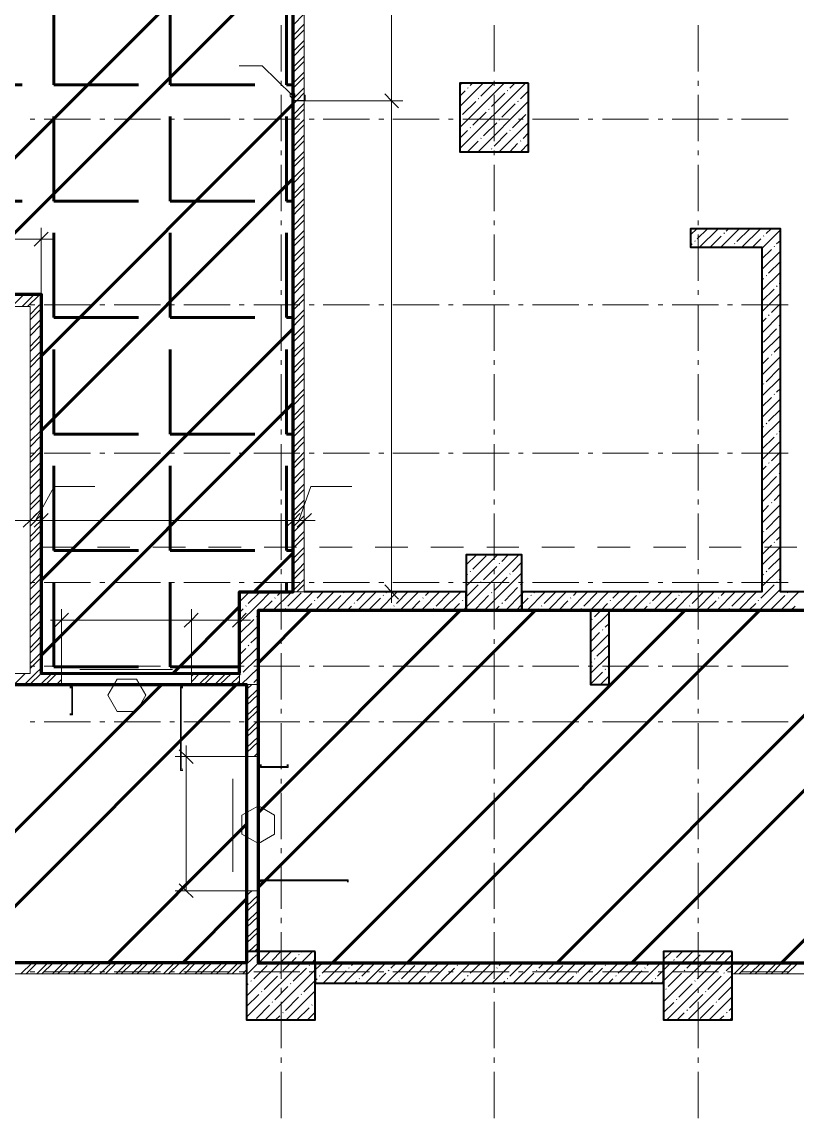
# Model space of a CAD drawing. Header units: millimetres. Extents: x -213911 to 415037, y -3642 to 107391.
# Drawn here: x -157506 to -149133, y 11474 to 23311 of the extents above; entities that cross this region are included whole.
import ezdxf

# ---------------------------------------------------------------- set-up
doc = ezdxf.new("R2010")
doc.units = ezdxf.units.MM
for name, color, linetype, lineweight in [('9.1 Стен подвал шпак', 160, 'Continuous', 90), ('9.2 Потолок подвал шпак', 90, 'Continuous', 60), ('9.3 клининг подвал', 190, 'Continuous', 60), ('Оси', 7, 'Continuous', 9)]:
    doc.layers.add(name, color=color, linetype=linetype, lineweight=lineweight)

msp = doc.modelspace()

# ---------------------------------------------------------------- hatches: boundary and pattern name
at = {"layer": '9.2 Потолок подвал шпак'}
h = msp.add_hatch(dxfattribs=at)
h.set_pattern_fill('ANGLE', color=256, scale=180)
h.set_pattern_definition([(0, (0, 0), (0, 1257.3), [914.4, -342.9]), (90, (0, 0), (-1257.3, 8e-14), [914.4, -342.9])])
h.paths.add_polyline_path([(-154574.3, 32147.6), (-164487.3, 32141.2), (-164504.3, 20370.5), (-157298.2, 20370.5), (-157298.2, 16278.2), (-155154.6, 16274), (-155154.6, 17155.2), (-154574.3, 17155.2)])
h.paths.add_polyline_path([(-158658.1, 28512.8), (-158158.2, 28512.8), (-158158.2, 28012.9), (-158658.1, 28012.9)], flags=16)
h.paths.add_polyline_path([(-158658.1, 22531.1), (-158158.2, 22531.1), (-158158.2, 22026.9), (-158658.1, 22026.9)], flags=16)
at = {"layer": '9.3 клининг подвал'}
h = msp.add_hatch(dxfattribs=at)
h.set_pattern_fill('ANSI32', color=256, scale=180)
h.paths.add_polyline_path([(-154574.3, 32147.6), (-164487.3, 32141.2), (-164504.3, 20370.5), (-157298.2, 20370.5), (-157298.2, 16278.2), (-155154.6, 16274), (-155154.6, 17155.2), (-154574.3, 17155.2)])
h.paths.add_polyline_path([(-158658.1, 28512.8), (-158158.2, 28512.8), (-158158.2, 28012.9), (-158658.1, 28012.9)], flags=16)
h.paths.add_polyline_path([(-158658.1, 22531.1), (-158158.2, 22531.1), (-158158.2, 22026.9), (-158658.1, 22026.9)], flags=16)
h = msp.add_hatch(dxfattribs=at)
h.set_pattern_fill('ANSI32', color=256, scale=180)
h.paths.add_polyline_path([(-106241.8, 18654.8), (-117862.1, 18654.8), (-117862.1, 22310.8), (-121873.9, 22310.8), (-121873.9, 19867.4), (-122365.3, 19867.4), (-122365.3, 20408.7), (-136044.5, 20408.7), (-136044.5, 16956), (-154955.5, 16956), (-154955.5, 13151.8), (-131431.1, 13151.8), (-131431.1, 16807.8), (-125995.1, 16807.8), (-125995.1, 16375.7), (-122644.9, 16375.7), (-122644.9, 16956), (-122365.3, 16956), (-122365.3, 17249.6), (-121873.9, 17249.6), (-121873.9, 16549.4), (-121873.9, 14698.1), (-120543.7, 14698.1), (-120543.7, 16549.4), (-117862.1, 16549.4), (-117862.1, 16574.8), (-109194.6, 16574.8), (-109194.6, 15854.6), (-106241.8, 15854.6), (-106241.8, 16574.8)])
h = msp.add_hatch(dxfattribs=at)
h.set_pattern_fill('ANSI32', color=256, scale=180)
h.paths.add_polyline_path([(-155078.4, 16155.4), (-164491.5, 16155.4), (-164491.5, 15486), (-166635.1, 15486), (-166635.1, 20239.2), (-167965.3, 20239.2), (-167965.3, 15752.9), (-167967.8, 15486), (-168333.9, 15486), (-170206.4, 15486), (-170206.4, 15956.3), (-178323.2, 15956.3), (-178323.2, 20239.2), (-180123.7, 20239.2), (-180123.7, 19036.1), (-180475.3, 19036.1), (-180475.3, 16155.4), (-205291.8, 16155.4), (-205291.8, 16655.3), (-206511.8, 16655.3), (-206511.8, 16155.4), (-206791.4, 16155.4), (-206791.4, 13151.8), (-168384.7, 13151.8), (-155078.4, 13151.8)])

# ---------------------------------------------------------------- linework, layer by layer
at = {"lineweight": 40}
for points in [[(-152032.5, 22649.7), (-152773.8, 22649.7), (-152773.8, 21908.3), (-152032.5, 21908.3)], [(-147520.8, 16956), (-146698.9, 16956), (-146698.9, 17155.2), (-149312.7, 17155.2), (-149312.7, 20878.9), (-149312.7, 21078), (-150282.8, 21078), (-150282.8, 20878.9), (-149511.8, 20878.9), (-149511.8, 17155.2), (-152104.5, 17155.2), (-152104.5, 16956), (-151363.1, 16956), (-151363.1, 16155.4), (-151164, 16155.4), (-151164, 16956), (-147724.1, 16956), (-147724.1, 16155.4), (-147520.8, 16155.4)], [(-152104.5, 16956), (-152104.5, 17557.6), (-152706, 17557.6), (-152706, 16956)], [(-154337, 13274.7), (-155078.4, 13274.7), (-155078.4, 12533.3), (-154337, 12533.3)], [(-149833.8, 13274.7), (-150575.2, 13274.7), (-150575.2, 12533.3), (-149833.8, 12533.3)], [(-150575.2, 13151.8), (-154337, 13151.8), (-154337, 12931.5), (-150575.2, 12931.5)]]:
    msp.add_lwpolyline(points, close=True, dxfattribs=at)
at = {"lineweight": 20}
msp.add_lwpolyline([(-154578.5, 22463.3), (-154578.5, 22518.4), (-154587, 22518.4), (-154587, 22459.1), (-154447.2, 22459.1), (-154447.2, 22518.4), (-154455.6, 22518.4), (-154455.6, 22463.3)], close=True, dxfattribs=at)
at = {"lineweight": 18}
for points in [[(-153438.9, 22382.8), (-153515.2, 22459.1), (-153587.2, 22535.3)], [(-157222, 21039.9), (-157298.2, 20963.6), (-157374.5, 20887.4)], [(-157344.8, 18002.4), (-157416.9, 17926.2), (-157493.1, 17854.2)], [(-157222, 18002.4), (-157298.2, 17926.2), (-157374.5, 17854.2)], [(-154502.2, 18002.4), (-154574.3, 17926.2), (-154650.5, 17854.2)], [(-154379.4, 18002.4), (-154455.6, 17926.2), (-154531.9, 17854.2)], [(-153438.9, 17078.9), (-153515.2, 17155.2), (-153587.2, 17231.4)], [(-157001.7, 16926.4), (-157077.9, 16850.1), (-157154.2, 16773.9)], [(-155603.7, 16926.4), (-155675.7, 16850.1), (-155752, 16773.9)], [(-155082.6, 16926.4), (-155154.6, 16850.1), (-155230.9, 16773.9)], [(-155654.5, 15303.9), (-155730.8, 15380.1), (-155807, 15452.1)], [(-155654.5, 13855), (-155730.8, 13927.1), (-155807, 14003.3)]]:
    msp.add_lwpolyline(points, dxfattribs=at)
at = {"lineweight": 40}
for points in [[(-154574.3, 17155.2), (-154955.5, 17155.2), (-155154.6, 17155.2), (-155154.6, 16274)], [(-154955.5, 16155.4), (-154955.5, 16956), (-152706, 16956), (-152706, 17155.2), (-154455.6, 17155.2)], [(-155154.6, 16155.4), (-155078.4, 16155.4)]]:
    msp.add_lwpolyline(points, dxfattribs=at)
at = {"layer": '9.1 Стен подвал шпак'}
msp.add_lwpolyline([(-155154.6, 16274), (-155154.6, 17155.2), (-154574.3, 17155.2), (-154574.3, 32147.6), (-164487.3, 32141.2), (-164504.3, 20370.5), (-157298.2, 20370.5), (-157298.2, 16278.2)], close=True, dxfattribs=at)
for points in [[(-178323.2, 15956.3), (-170206.4, 15956.3), (-170206.4, 15486), (-168333.9, 15486), (-167967.8, 15486), (-167965.3, 15752.9), (-167965.3, 20239.2), (-166635.1, 20239.2), (-166635.1, 15486), (-164491.5, 15486), (-164491.5, 16155.4), (-155078.4, 16155.4), (-155078.4, 13151.8), (-168384.7, 13151.8), (-206791.4, 13151.8)], [(-136044.5, 16956), (-154955.5, 16956), (-154955.5, 13151.8), (-131431.1, 13151.8)]]:
    msp.add_lwpolyline(points, dxfattribs=at)
at = {"layer": 'Оси', "lineweight": 9}
for points in [[(-153515.2, 28250.1), (-153515.2, 22459.1), (-153515.2, 17036.5)], [(-154574.3, 22463.3), (-154574.3, 28127.3)], [(-154455.6, 28127.3), (-154455.6, 22463.3)], [(-154574.3, 23276.7), (-154455.6, 23399.5)], [(-154705.6, 22776.8), (-154705.6, 23276.7)], [(-154574.3, 23162.3), (-154455.6, 23285.1)], [(-154574.3, 23107.2), (-154455.6, 23225.8)], [(-152405.3, 22776.8), (-152405.3, 23276.7)], [(-150202.4, 22776.8), (-150202.4, 23276.7)], [(-154574.3, 22992.8), (-154455.6, 23111.5)], [(-154574.3, 22933.5), (-154455.6, 23056.4)], [(-154574.3, 22823.4), (-154455.6, 22942)], [(-154574.3, 22764.1), (-154455.6, 22882.7)], [(-154587, 22518.4), (-154908.9, 22836.1), (-155158.9, 22836.1)], [(-154574.3, 22649.7), (-154455.6, 22768.3)], [(-154705.6, 22620), (-154705.6, 22675.1)], [(-154574.3, 22594.6), (-154455.6, 22713.2)], [(-152773.8, 22624.3), (-152752.6, 22649.7)], [(-152773.8, 22395.5), (-152523.9, 22649.7)], [(-152773.8, 22171), (-152295.1, 22649.7)], [(-152773.8, 21942.2), (-152066.3, 22649.7)], [(-152663.7, 22624.3), (-152638.3, 22649.7)], [(-152549.3, 22509.9), (-152409.5, 22649.7)], [(-152405.3, 22620), (-152405.3, 22675.1)], [(-152235.8, 22594.6), (-152180.7, 22649.7)], [(-150202.4, 22620), (-150202.4, 22675.1)], [(-154705.6, 22022.7), (-154705.6, 22522.6)], [(-154574.3, 22480.2), (-154455.6, 22598.9)], [(-154536.1, 22463.3), (-154455.6, 22543.8)], [(-152773.8, 22509.9), (-152718.7, 22565)], [(-152693.3, 22594.6), (-152684.9, 22598.9)], [(-152434.9, 22395.5), (-152290.9, 22539.5)], [(-152405.3, 22022.7), (-152405.3, 22522.6)], [(-152265.5, 22565), (-152257, 22569.2)], [(-152121.4, 22480.2), (-152032.5, 22565)], [(-150202.4, 22022.7), (-150202.4, 22522.6)], [(-154574.3, 22420.9), (-154540.4, 22459.1)], [(-154455.6, 22459.1), (-154455.6, 17155.2), (-154574.3, 17155.2), (-154574.3, 22459.1)], [(-154574.3, 22306.5), (-154455.6, 22429.4)], [(-154447.2, 22459.1), (-153515.2, 22459.1), (-153392.3, 22459.1)], [(-152748.4, 22310.8), (-152604.4, 22450.6)], [(-152578.9, 22480.2), (-152570.5, 22484.5)], [(-152578.9, 21908.3), (-152032.5, 22454.8)], [(-152320.5, 22281.1), (-152176.5, 22425.2)], [(-152151.1, 22450.6), (-152142.6, 22454.8)], [(-157416.9, 22259.9), (-157366, 22259.9)], [(-157264.3, 22259.9), (-156764.5, 22259.9)], [(-156662.8, 22259.9), (-156611.9, 22259.9)], [(-156510.3, 22259.9), (-156010.4, 22259.9)], [(-155908.7, 22259.9), (-155857.9, 22259.9)], [(-155756.2, 22259.9), (-155256.3, 22259.9)], [(-155158.9, 22259.9), (-155103.8, 22259.9)], [(-155002.1, 22259.9), (-154502.2, 22259.9)], [(-154574.3, 22251.5), (-154455.6, 22370.1)], [(-154574.3, 22137.1), (-154455.6, 22255.7)], [(-154404.8, 22259.9), (-154349.7, 22259.9)], [(-154252.3, 22259.9), (-153752.4, 22259.9)], [(-153650.7, 22259.9), (-153595.7, 22259.9)], [(-153498.2, 22259.9), (-152998.3, 22259.9)], [(-152896.7, 22259.9), (-152845.8, 22259.9)], [(-152773.8, 22281.1), (-152773.8, 22285.4)], [(-152744.2, 22259.9), (-152244.3, 22259.9)], [(-152634, 22196.4), (-152490, 22336.2)], [(-152464.6, 22365.9), (-152460.3, 22370.1)], [(-152350.2, 22251.5), (-152345.9, 22255.7)], [(-152206.1, 22166.7), (-152062.1, 22310.8)], [(-152142.6, 22259.9), (-152091.8, 22259.9)], [(-152036.7, 22336.2), (-152032.5, 22340.4)], [(-151990.1, 22259.9), (-151490.2, 22259.9)], [(-151388.5, 22259.9), (-151337.7, 22259.9)], [(-151236, 22259.9), (-150736.1, 22259.9)], [(-150634.5, 22259.9), (-150583.6, 22259.9)], [(-150482, 22259.9), (-149982.1, 22259.9)], [(-149884.6, 22259.9), (-149829.6, 22259.9)], [(-149732.1, 22259.9), (-149228, 22259.9)], [(-154574.3, 22077.8), (-154455.6, 22200.6)], [(-152773.8, 22056.6), (-152693.3, 22137.1)], [(-152663.7, 22166.7), (-152659.4, 22171)], [(-152519.6, 22082), (-152375.6, 22221.8)], [(-152350.2, 21908.3), (-152032.5, 22226.1)], [(-152235.8, 22137.1), (-152231.6, 22141.3)], [(-154574.3, 21963.4), (-154455.6, 22086.3)], [(-154574.3, 21908.3), (-154455.6, 22026.9)], [(-152693.3, 21908.3), (-152578.9, 22022.7)], [(-152549.3, 22052.4), (-152545.1, 22056.6)], [(-152405.3, 21967.6), (-152265.5, 22111.7)], [(-152121.4, 22022.7), (-152117.2, 22026.9)], [(-152091.8, 22052.4), (-152032.5, 22111.7)], [(-154705.6, 21870.2), (-154705.6, 21921)], [(-154574.3, 21793.9), (-154455.6, 21912.6)], [(-152464.6, 21908.3), (-152464.6, 21908.3)], [(-152434.9, 21938), (-152430.7, 21942.2)], [(-152405.3, 21870.2), (-152405.3, 21921)], [(-152235.8, 21908.3), (-152151.1, 21997.3)], [(-152121.4, 21908.3), (-152032.5, 21997.3)], [(-150202.4, 21870.2), (-150202.4, 21921)], [(-154574.3, 21738.9), (-154455.6, 21857.5)], [(-154705.6, 21268.6), (-154705.6, 21768.5)], [(-154574.3, 21624.5), (-154455.6, 21743.1)], [(-154574.3, 21565.2), (-154455.6, 21688)], [(-152405.3, 21268.6), (-152405.3, 21768.5)], [(-150202.4, 21268.6), (-150202.4, 21768.5)], [(-154574.3, 21450.8), (-154455.6, 21573.7)], [(-154574.3, 21395.7), (-154455.6, 21514.4)], [(-154574.3, 21281.4), (-154455.6, 21400)], [(-154574.3, 21222), (-154455.6, 21344.9)], [(-154574.3, 21107.7), (-154455.6, 21230.5)], [(-157298.2, 20357.8), (-157298.2, 20963.6), (-157298.2, 21086.5)], [(-154705.6, 21116.1), (-154705.6, 21167)], [(-154574.3, 21052.6), (-154455.6, 21171.2)], [(-152405.3, 21116.1), (-152405.3, 21167)], [(-150282.8, 21010.2), (-150215.1, 21078)], [(-150210.8, 20967.9), (-150100.7, 21078)], [(-150202.4, 21116.1), (-150202.4, 21167)], [(-150185.4, 20878.9), (-149986.3, 21078)], [(-149956.6, 20878.9), (-149757.5, 21078)], [(-149897.3, 21052.6), (-149871.9, 21078)], [(-149783, 20938.2), (-149643.2, 21078)], [(-149727.9, 20878.9), (-149528.8, 21078)], [(-149465.2, 21027.2), (-149414.4, 21078)], [(-164614.4, 20963.6), (-160492.4, 20963.6), (-157179.6, 20963.6)], [(-154705.6, 20514.6), (-154705.6, 21014.5)], [(-154574.3, 20938.2), (-154455.6, 21056.8)], [(-154574.3, 20883.1), (-154455.6, 21001.8)], [(-152405.3, 20514.6), (-152405.3, 21014.5)], [(-150202.4, 20514.6), (-150202.4, 21014.5)], [(-150071, 20878.9), (-149952.4, 20997.5)], [(-149922.8, 21027.2), (-149918.5, 21031.4)], [(-149613.5, 20878.9), (-149524.5, 20967.9)], [(-149511.8, 20866.2), (-149499.1, 20878.9), (-149312.7, 21065.3)], [(-149494.9, 20997.5), (-149490.7, 21001.8)], [(-149355.1, 20912.8), (-149312.7, 20950.9)], [(-154574.3, 20768.8), (-154455.6, 20887.4)], [(-150282.8, 20895.8), (-150265.9, 20912.8)], [(-150236.2, 20938.2), (-150232, 20946.7)], [(-149842.3, 20878.9), (-149838, 20883.1)], [(-149808.4, 20912.8), (-149804.1, 20917)], [(-149511.8, 20751.8), (-149410.2, 20853.5)], [(-149511.8, 20637.4), (-149312.7, 20836.5)], [(-149380.5, 20883.1), (-149376.3, 20887.4)], [(-154574.3, 20709.4), (-154455.6, 20828.1)], [(-154574.3, 20595.1), (-154455.6, 20717.9)], [(-149439.8, 20599.3), (-149312.7, 20722.2)], [(-154574.3, 20540), (-154455.6, 20658.6)], [(-149511.8, 20408.7), (-149312.7, 20607.8)], [(-154574.3, 20425.6), (-154455.6, 20544.2)], [(-154574.3, 20366.3), (-154455.6, 20489.2)], [(-149511.8, 20523), (-149494.9, 20540)], [(-149465.2, 20569.6), (-149461, 20573.9)], [(-149325.4, 20484.9), (-149312.7, 20493.4)], [(-154705.6, 20362.1), (-154705.6, 20412.9)], [(-154574.3, 20251.9), (-154455.6, 20374.8)], [(-152405.3, 20362.1), (-152405.3, 20412.9)], [(-150202.4, 20362.1), (-150202.4, 20412.9)], [(-149511.8, 20294.3), (-149380.5, 20425.6)], [(-149511.8, 20179.9), (-149312.7, 20383.2)], [(-149355.1, 20455.3), (-149346.6, 20459.5)], [(-160484, 20239.2), (-157416.9, 20239.2), (-157416.9, 16274), (-159361.3, 16274), (-159361.3, 16155.4), (-157077.9, 16155.4), (-157077.9, 16274), (-157298.2, 16274), (-157298.2, 20239.2), (-157298.2, 20357.8), (-160484, 20357.8)], [(-157616, 20239.2), (-157497.3, 20357.8)], [(-157501.6, 20239.2), (-157383, 20357.8)], [(-157446.5, 20239.2), (-157323.7, 20357.8)], [(-157416.9, 20150.2), (-157332.1, 20239.2), (-157298.2, 20268.9)], [(-157416.9, 20256.2), (-157366, 20256.2)], [(-157264.3, 20256.2), (-156764.5, 20256.2)], [(-156662.8, 20256.2), (-156611.9, 20256.2)], [(-156510.3, 20256.2), (-156010.4, 20256.2)], [(-155908.7, 20256.2), (-155857.9, 20256.2)], [(-155756.2, 20256.2), (-155256.3, 20256.2)], [(-155158.9, 20256.2), (-155103.8, 20256.2)], [(-155002.1, 20256.2), (-154502.2, 20256.2)], [(-154705.6, 19760.5), (-154705.6, 20260.4)], [(-154574.3, 20196.8), (-154455.6, 20315.5)], [(-154404.8, 20256.2), (-154349.7, 20256.2)], [(-154252.3, 20256.2), (-153752.4, 20256.2)], [(-153650.7, 20256.2), (-153595.7, 20256.2)], [(-153498.2, 20256.2), (-152998.3, 20256.2)], [(-152896.7, 20256.2), (-152845.8, 20256.2)], [(-152744.2, 20256.2), (-152244.3, 20256.2)], [(-152405.3, 19760.5), (-152405.3, 20260.4)], [(-152142.6, 20256.2), (-152091.8, 20256.2)], [(-151990.1, 20256.2), (-151490.2, 20256.2)], [(-151388.5, 20256.2), (-151337.7, 20256.2)], [(-151236, 20256.2), (-150736.1, 20256.2)], [(-150634.5, 20256.2), (-150583.6, 20256.2)], [(-150482, 20256.2), (-149982.1, 20256.2)], [(-150202.4, 19760.5), (-150202.4, 20260.4)], [(-149884.6, 20256.2), (-149829.6, 20256.2)], [(-149732.1, 20256.2), (-149228, 20256.2)], [(-149410.2, 20171.4), (-149312.7, 20268.9)], [(-157416.9, 20095.2), (-157298.2, 20213.8)], [(-154574.3, 20082.5), (-154455.6, 20201.1)], [(-154574.3, 20023.2), (-154455.6, 20146)], [(-149511.8, 19951.1), (-149312.7, 20154.5)], [(-149439.8, 20141.8), (-149435.6, 20146)], [(-157416.9, 19980.8), (-157298.2, 20099.4)], [(-157416.9, 19921.5), (-157298.2, 20044.3)], [(-154574.3, 19913), (-154455.6, 20031.6)], [(-149511.8, 20065.5), (-149465.2, 20112.1)], [(-149325.4, 20027.4), (-149321.2, 20031.6)], [(-157416.9, 19807.1), (-157298.2, 19930)], [(-154574.3, 19853.7), (-154455.6, 19972.3)], [(-149511.8, 19726.6), (-149312.7, 19925.7)], [(-149494.9, 19853.7), (-149355.1, 19997.7)], [(-157416.9, 19752), (-157298.2, 19870.7)], [(-154574.3, 19739.3), (-154455.6, 19857.9)], [(-154574.3, 19684.3), (-154455.6, 19802.9)], [(-149380.5, 19743.6), (-149312.7, 19811.3)], [(-157416.9, 19637.7), (-157298.2, 19756.3)], [(-157416.9, 19578.3), (-157298.2, 19701.2)], [(-154705.6, 19608), (-154705.6, 19658.8)], [(-154574.3, 19569.9), (-154455.6, 19688.5)], [(-152405.3, 19608), (-152405.3, 19658.8)], [(-150202.4, 19608), (-150202.4, 19658.8)], [(-149511.8, 19497.9), (-149312.7, 19697)], [(-149511.8, 19612.2), (-149439.8, 19684.3)], [(-149410.2, 19713.9), (-149405.9, 19718.1)], [(-157416.9, 19464), (-157298.2, 19586.8)], [(-154574.3, 19510.6), (-154455.6, 19633.4)], [(-149465.2, 19425.8), (-149325.4, 19569.9)], [(-157416.9, 19408.9), (-157298.2, 19527.5)], [(-157416.9, 19294.5), (-157298.2, 19413.1)], [(-154705.6, 19006.4), (-154705.6, 19506.3)], [(-154574.3, 19396.2), (-154455.6, 19519)], [(-154574.3, 19341.1), (-154455.6, 19459.7)], [(-152405.3, 19006.4), (-152405.3, 19506.3)], [(-150202.4, 19006.4), (-150202.4, 19506.3)], [(-149511.8, 19269.1), (-149312.7, 19468.2)], [(-157416.9, 19239.4), (-157298.2, 19358.1)], [(-154574.3, 19226.7), (-154455.6, 19345.3)], [(-149494.9, 19400.4), (-149490.7, 19404.7)], [(-149355.1, 19311.5), (-149312.7, 19353.8)], [(-157416.9, 19125.1), (-157298.2, 19243.7)], [(-157416.9, 19065.7), (-157298.2, 19184.4)], [(-154574.3, 19167.4), (-154455.6, 19290.3)], [(-154574.3, 19053), (-154455.6, 19175.9)], [(-149511.8, 19154.7), (-149410.2, 19256.4)], [(-149511.8, 19040.3), (-149312.7, 19239.4)], [(-149380.5, 19286), (-149376.3, 19290.3)], [(-157416.9, 18951.4), (-157298.2, 19074.2)], [(-154574.3, 18998), (-154455.6, 19116.6)], [(-149439.8, 18998), (-149312.7, 19125.1)], [(-157416.9, 18896.3), (-157298.2, 19014.9)], [(-154574.3, 18883.6), (-154455.6, 19002.2)], [(-154574.3, 18828.5), (-154455.6, 18947.1)], [(-149511.8, 18811.6), (-149312.7, 19010.7)], [(-149511.8, 18925.9), (-149494.9, 18942.9)], [(-149465.2, 18972.5), (-149461, 18976.8)], [(-157416.9, 18781.9), (-157298.2, 18900.5)], [(-157416.9, 18722.6), (-157298.2, 18845.5)], [(-154705.6, 18853.9), (-154705.6, 18909)], [(-154574.3, 18714.1), (-154455.6, 18832.7)], [(-152405.3, 18853.9), (-152405.3, 18909)], [(-150202.4, 18853.9), (-150202.4, 18909)], [(-149511.8, 18697.2), (-149380.5, 18828.5)], [(-149355.1, 18858.2), (-149346.6, 18862.4)], [(-149325.4, 18883.6), (-149312.7, 18896.3)], [(-157416.9, 18608.2), (-157298.2, 18731.1)], [(-154705.6, 18252.4), (-154705.6, 18752.3)], [(-154574.3, 18654.8), (-154455.6, 18777.7)], [(-152405.3, 18252.4), (-152405.3, 18752.3)], [(-150202.4, 18252.4), (-150202.4, 18752.3)], [(-149511.8, 18582.8), (-149312.7, 18781.9)], [(-157416.9, 18553.1), (-157298.2, 18671.8)], [(-157416.9, 18654.8), (-157366, 18654.8)], [(-157264.3, 18654.8), (-156764.5, 18654.8)], [(-156662.8, 18654.8), (-156611.9, 18654.8)], [(-156510.3, 18654.8), (-156010.4, 18654.8)], [(-155908.7, 18654.8), (-155857.9, 18654.8)], [(-155756.2, 18654.8), (-155256.3, 18654.8)], [(-155158.9, 18654.8), (-155103.8, 18654.8)], [(-155002.1, 18654.8), (-154502.2, 18654.8)], [(-154574.3, 18540.4), (-154455.6, 18663.3)], [(-154574.3, 18485.4), (-154455.6, 18604)], [(-154404.8, 18654.8), (-154349.7, 18654.8)], [(-154252.3, 18654.8), (-153752.4, 18654.8)], [(-153650.7, 18654.8), (-153595.7, 18654.8)], [(-153498.2, 18654.8), (-152998.3, 18654.8)], [(-152896.7, 18654.8), (-152845.8, 18654.8)], [(-152744.2, 18654.8), (-152244.3, 18654.8)], [(-152142.6, 18654.8), (-152091.8, 18654.8)], [(-151990.1, 18654.8), (-151490.2, 18654.8)], [(-151388.5, 18654.8), (-151337.7, 18654.8)], [(-151236, 18654.8), (-150736.1, 18654.8)], [(-150634.5, 18654.8), (-150583.6, 18654.8)], [(-150482, 18654.8), (-149982.1, 18654.8)], [(-149884.6, 18654.8), (-149829.6, 18654.8)], [(-149732.1, 18654.8), (-149228, 18654.8)], [(-149410.2, 18570.1), (-149312.7, 18667.5)], [(-157416.9, 18438.8), (-157298.2, 18557.4)], [(-157416.9, 18383.7), (-157298.2, 18502.3)], [(-154574.3, 18371), (-154455.6, 18489.6)], [(-149511.8, 18354), (-149312.7, 18557.4)], [(-149511.8, 18468.4), (-149465.2, 18515)], [(-149439.8, 18544.7), (-149435.6, 18548.9)], [(-157416.9, 18269.3), (-157298.2, 18387.9)], [(-154574.3, 18311.7), (-154455.6, 18434.5)], [(-149494.9, 18256.6), (-149355.1, 18400.6)], [(-149325.4, 18430.3), (-149321.2, 18434.5)], [(-157416.9, 18210), (-157298.2, 18328.6)], [(-156717.9, 18294.7), (-157158.4, 18294.7), (-157357.5, 17926.2)], [(-154574.3, 18197.3), (-154455.6, 18320.1)], [(-154574.3, 18142.2), (-154455.6, 18260.8)], [(-153943, 18294.7), (-154383.6, 18294.7), (-154515, 17926.2)], [(-149511.8, 18125.3), (-149312.7, 18328.6)], [(-157416.9, 18095.6), (-157298.2, 18214.2)], [(-157416.9, 18040.5), (-157298.2, 18159.2)], [(-154705.6, 18099.9), (-154705.6, 18154.9)], [(-154574.3, 18027.8), (-154455.6, 18146.5)], [(-152405.3, 18099.9), (-152405.3, 18154.9)], [(-150202.4, 18099.9), (-150202.4, 18154.9)], [(-149410.2, 18116.8), (-149405.9, 18121)], [(-149380.5, 18142.2), (-149312.7, 18214.2)], [(-157416.9, 17926.2), (-157298.2, 18044.8)], [(-157416.9, 18036.3), (-157416.9, 17926.2), (-157416.9, 17807.6)], [(-157298.2, 18036.3), (-157298.2, 17926.2), (-157298.2, 17807.6)], [(-154705.6, 17502.5), (-154705.6, 18002.4)], [(-154574.3, 17972.8), (-154455.6, 18091.4)], [(-154574.3, 18036.3), (-154574.3, 17926.2), (-154574.3, 17807.6)], [(-154455.6, 18036.3), (-154455.6, 17926.2), (-154455.6, 17807.6)], [(-152405.3, 17502.5), (-152405.3, 18002.4)], [(-150202.4, 17502.5), (-150202.4, 18002.4)], [(-149511.8, 17896.5), (-149312.7, 18099.9)], [(-149511.8, 18010.9), (-149439.8, 18087.1)], [(-164614.4, 17926.2), (-157416.9, 17926.2), (-157298.2, 17926.2), (-154574.3, 17926.2), (-154337, 17926.2)], [(-157416.9, 17866.9), (-157298.2, 17989.7)], [(-157416.9, 17752.5), (-157298.2, 17875.3)], [(-154574.3, 17858.4), (-154455.6, 17977)], [(-154574.3, 17799.1), (-154455.6, 17917.7)], [(-149465.2, 17828.7), (-149325.4, 17972.8)], [(-157416.9, 17697.4), (-157298.2, 17816)], [(-154574.3, 17684.7), (-154455.6, 17807.6)], [(-149511.8, 17672), (-149312.7, 17871.1)], [(-149494.9, 17803.3), (-149490.7, 17807.6)], [(-149355.1, 17714.4), (-149312.7, 17756.7)], [(-157416.9, 17583), (-157298.2, 17701.6)], [(-157416.9, 17523.7), (-157298.2, 17646.6)], [(-157289.8, 17638.1), (-156942.4, 17638.1)], [(-156688.2, 17638.1), (-156340.8, 17638.1)], [(-156090.9, 17638.1), (-155739.3, 17638.1)], [(-155489.3, 17638.1), (-155137.7, 17638.1)], [(-154887.8, 17638.1), (-154540.4, 17638.1)], [(-154574.3, 17629.6), (-154455.6, 17748.2)], [(-154290.4, 17638.1), (-153938.8, 17638.1)], [(-153688.9, 17638.1), (-153337.3, 17638.1)], [(-153087.3, 17638.1), (-152735.7, 17638.1)], [(-152485.7, 17638.1), (-152138.4, 17638.1)], [(-151888.4, 17638.1), (-151536.8, 17638.1)], [(-151286.9, 17638.1), (-150935.2, 17638.1)], [(-150685.3, 17638.1), (-150333.7, 17638.1)], [(-150083.7, 17638.1), (-149736.4, 17638.1)], [(-149511.8, 17557.6), (-149410.2, 17659.3)], [(-149511.8, 17443.2), (-149312.7, 17642.3)], [(-149486.4, 17638.1), (-149134.8, 17638.1)], [(-149380.5, 17688.9), (-149376.3, 17693.2)], [(-157416.9, 17413.6), (-157298.2, 17532.2)], [(-154574.3, 17515.2), (-154455.6, 17633.9)], [(-154574.3, 17455.9), (-154455.6, 17578.8)], [(-152739.9, 16956), (-152706, 16989.9), (-152138.4, 17557.6)], [(-152706, 17447.5), (-152595.9, 17557.6)], [(-152706, 17218.7), (-152367.1, 17557.6)], [(-152634, 17400.9), (-152490, 17544.9)], [(-152320.5, 17485.6), (-152252.7, 17557.6)], [(-149439.8, 17400.9), (-149312.7, 17528)], [(-157416.9, 17354.3), (-157298.2, 17472.9)], [(-154705.6, 17345.8), (-154705.6, 17400.9)], [(-154574.3, 17341.6), (-154455.6, 17464.4)], [(-154574.3, 17286.5), (-154455.6, 17405.1)], [(-152519.6, 17286.5), (-152375.6, 17430.5)], [(-152405.3, 17345.8), (-152405.3, 17400.9)], [(-152350.2, 17460.2), (-152345.9, 17464.4)], [(-152206.1, 17371.2), (-152104.5, 17477.1)], [(-150202.4, 17345.8), (-150202.4, 17400.9)], [(-149511.8, 17214.5), (-149312.7, 17413.6)], [(-157416.9, 17239.9), (-157298.2, 17358.5)], [(-157416.9, 17184.8), (-157298.2, 17303.4)], [(-154574.3, 17172.1), (-154455.6, 17290.7)], [(-152706, 17333.1), (-152693.3, 17345.8)], [(-152663.7, 17371.2), (-152659.4, 17379.7)], [(-152511.2, 16956), (-152104.5, 17362.7)], [(-152405.3, 17172.1), (-152265.5, 17316.1)], [(-152235.8, 17345.8), (-152231.6, 17350)], [(-149511.8, 17328.8), (-149494.9, 17345.8)], [(-149465.2, 17371.2), (-149461, 17379.7)], [(-149325.4, 17286.5), (-149312.7, 17299.2)], [(-157416.9, 17256.8), (-157366, 17256.8)], [(-157416.9, 17070.4), (-157298.2, 17189)], [(-157264.3, 17256.8), (-156764.5, 17256.8)], [(-156662.8, 17256.8), (-156611.9, 17256.8)], [(-156510.3, 17256.8), (-156010.4, 17256.8)], [(-155908.7, 17256.8), (-155857.9, 17256.8)], [(-155756.2, 17256.8), (-155256.3, 17256.8)], [(-155158.9, 17256.8), (-155103.8, 17256.8)], [(-155002.1, 17256.8), (-154502.2, 17256.8)], [(-154705.6, 16748.5), (-154705.6, 17248.4)], [(-154536.1, 17155.2), (-154455.6, 17235.6)], [(-154404.8, 17256.8), (-154349.7, 17256.8)], [(-154252.3, 17256.8), (-153752.4, 17256.8)], [(-153650.7, 17256.8), (-153595.7, 17256.8)], [(-153498.2, 17256.8), (-152998.3, 17256.8)], [(-152896.7, 17256.8), (-152845.8, 17256.8)], [(-152744.2, 17256.8), (-152244.3, 17256.8)], [(-152718.7, 17087.4), (-152706, 17104.3), (-152578.9, 17231.4)], [(-152549.3, 17261.1), (-152545.1, 17265.3)], [(-152405.3, 16748.5), (-152405.3, 17248.4)], [(-152290.9, 17057.7), (-152151.1, 17201.8)], [(-152142.6, 17256.8), (-152091.8, 17256.8)], [(-152121.4, 17231.4), (-152117.2, 17235.6)], [(-151990.1, 17256.8), (-151490.2, 17256.8)], [(-151388.5, 17256.8), (-151337.7, 17256.8)], [(-151236, 17256.8), (-150736.1, 17256.8)], [(-150634.5, 17256.8), (-150583.6, 17256.8)], [(-150482, 17256.8), (-149982.1, 17256.8)], [(-150202.4, 16748.5), (-150202.4, 17248.4)], [(-149884.6, 17256.8), (-149829.6, 17256.8)], [(-149732.1, 17256.8), (-149228, 17256.8)], [(-149541.5, 16956), (-149342.4, 17155.2), (-149312.7, 17184.8)], [(-149524.5, 17087.4), (-149456.8, 17155.2), (-149380.5, 17231.4)], [(-149355.1, 17261.1), (-149346.6, 17265.3)], [(-157416.9, 17011.1), (-157298.2, 17134)], [(-155154.6, 17049.2), (-155048.7, 17155.2)], [(-155154.6, 16820.5), (-154955.5, 17019.6), (-154820, 17155.2)], [(-155061.4, 17032.3), (-154955.5, 17134), (-154934.4, 17155.2)], [(-154908.9, 16956), (-154803, 17057.7)], [(-154794.6, 16956), (-154591.2, 17155.2)], [(-154773.4, 17087.4), (-154769.1, 17091.6)], [(-154743.7, 17117), (-154705.6, 17155.2)], [(-154633.6, 17002.6), (-154489.5, 17146.7)], [(-154565.8, 16956), (-154362.4, 17155.2)], [(-154345.5, 17057.7), (-154341.3, 17066.2)], [(-154337, 16956), (-154137.9, 17155.2)], [(-154315.8, 17087.4), (-154252.3, 17155.2)], [(-154205.7, 16973), (-154061.7, 17117)], [(-154108.3, 16956), (-153909.2, 17155.2)], [(-154032, 17146.7), (-154027.8, 17150.9)], [(-153888, 17057.7), (-153794.8, 17155.2)], [(-153879.5, 16956), (-153680.4, 17155.2)], [(-153765.1, 16956), (-153633.8, 17087.4)], [(-153650.7, 16956), (-153451.6, 17155.2)], [(-153409.3, 17155.2), (-153515.2, 17155.2), (-153633.8, 17155.2)], [(-153604.1, 17117), (-153599.9, 17121.3)], [(-153574.5, 17146.7), (-153566, 17155.2)], [(-153460.1, 17032.3), (-153337.3, 17155.2)], [(-153422, 16956), (-153222.9, 17155.2)], [(-153307.6, 16956), (-153205.9, 17057.7)], [(-153193.2, 16956), (-152994.1, 17155.2)], [(-153176.3, 17087.4), (-153172, 17091.6)], [(-153146.6, 17117), (-153108.5, 17155.2)], [(-153032.2, 17002.6), (-152892.4, 17146.7)], [(-152968.7, 16956), (-152765.3, 17155.2)], [(-152748.4, 17057.7), (-152744.2, 17066.2)], [(-152604.4, 16973), (-152464.6, 17117)], [(-152434.9, 17146.7), (-152430.7, 17150.9)], [(-152282.4, 16956), (-152104.5, 17134), (-152083.3, 17155.2)], [(-152168, 16956), (-152104.5, 17019.6), (-152036.7, 17087.4)], [(-152053.6, 16956), (-151854.5, 17155.2)], [(-152007, 17117), (-152002.8, 17121.3)], [(-151977.4, 17146.7), (-151968.9, 17155.2)], [(-151863, 17032.3), (-151740.2, 17155.2)], [(-151824.9, 16956), (-151625.8, 17155.2)], [(-151710.5, 16956), (-151608.8, 17057.7)], [(-151596.1, 16956), (-151397, 17155.2)], [(-151579.2, 17087.4), (-151574.9, 17091.6)], [(-151549.5, 17117), (-151511.4, 17155.2)], [(-151435.1, 17002.6), (-151295.3, 17146.7)], [(-151367.4, 16956), (-151168.2, 17155.2)], [(-151151.3, 17057.7), (-151147.1, 17066.2)], [(-151142.8, 16956), (-150939.5, 17155.2)], [(-151121.6, 17087.4), (-151053.9, 17155.2)], [(-151007.3, 16973), (-150867.5, 17117)], [(-150914.1, 16956), (-150710.7, 17155.2)], [(-150837.8, 17146.7), (-150833.6, 17150.9)], [(-150693.8, 17057.7), (-150596.3, 17155.2)], [(-150685.3, 16956), (-150482, 17155.2)], [(-150570.9, 16956), (-150435.4, 17087.4)], [(-150456.5, 16956), (-150257.4, 17155.2)], [(-150409.9, 17117), (-150405.7, 17121.3)], [(-150380.3, 17146.7), (-150371.8, 17155.2)], [(-150265.9, 17032.3), (-150143, 17155.2)], [(-150227.8, 16956), (-150028.7, 17155.2)], [(-150113.4, 16956), (-150007.5, 17057.7)], [(-149999, 16956), (-149799.9, 17155.2)], [(-149982.1, 17087.4), (-149977.8, 17091.6)], [(-149952.4, 17117), (-149914.3, 17155.2)], [(-149838, 17002.6), (-149694, 17146.7)], [(-149770.3, 16956), (-149571.1, 17155.2)], [(-149554.2, 17057.7), (-149550, 17066.2)], [(-149410.2, 16973), (-149266.1, 17117)], [(-149312.7, 16956), (-149113.6, 17155.2)], [(-149240.7, 17146.7), (-149232.2, 17150.9)], [(-157416.9, 16896.7), (-157298.2, 17019.6)], [(-157416.9, 16841.7), (-157298.2, 16960.3)], [(-157077.9, 16282.5), (-157077.9, 16850.1), (-157077.9, 16968.8)], [(-155675.7, 16282.5), (-155675.7, 16850.1), (-155675.7, 16968.8)], [(-155154.6, 16934.9), (-155116.5, 16973)], [(-155154.6, 16956), (-155154.6, 16850.1), (-155154.6, 16731.5)], [(-155086.9, 17002.6), (-155082.6, 17006.9)], [(-154659, 16973), (-154654.8, 16977.2)], [(-154451.4, 16956), (-154375.2, 17032.3)], [(-153993.9, 16956), (-153947.3, 17002.6)], [(-153917.6, 17032.3), (-153913.4, 17036.5)], [(-153536.4, 16956), (-153519.4, 16973)], [(-153489.8, 17002.6), (-153485.5, 17006.9)], [(-153061.9, 16973), (-153057.7, 16977.2)], [(-152854.3, 16956), (-152778.1, 17032.3)], [(-152396.8, 16956), (-152350.2, 17002.6)], [(-152320.5, 17032.3), (-152316.3, 17036.5)], [(-151939.3, 16956), (-151922.3, 16973)], [(-151892.7, 17002.6), (-151888.4, 17006.9)], [(-151464.8, 16973), (-151460.6, 16977.2)], [(-151363.1, 16731.5), (-151164, 16930.6)], [(-151320.8, 16888.3), (-151253, 16956), (-151181, 17032.3)], [(-150799.7, 16956), (-150753.1, 17002.6)], [(-150723.4, 17032.3), (-150719.2, 17036.5)], [(-150342.2, 16956), (-150325.2, 16973)], [(-150295.6, 17002.6), (-150291.3, 17006.9)], [(-149867.7, 16973), (-149863.4, 16977.2)], [(-149655.9, 16956), (-149579.6, 17032.3)], [(-149202.6, 16956), (-149151.7, 17002.6)], [(-157416.9, 16727.3), (-157298.2, 16845.9)], [(-157196.6, 16850.1), (-155675.7, 16850.1), (-155036, 16850.1)], [(-155146.2, 16718.8), (-155002.1, 16858.6)], [(-154972.5, 16888.3), (-154968.2, 16892.5)], [(-151350.4, 16858.6), (-151346.2, 16862.8)], [(-151206.4, 16773.9), (-151164, 16816.2)], [(-157416.9, 16668), (-157298.2, 16790.8)], [(-155154.6, 16591.7), (-154955.5, 16790.8)], [(-151363.1, 16617.1), (-151265.7, 16718.8)], [(-151363.1, 16502.8), (-151164, 16701.9)], [(-151236, 16744.2), (-151231.8, 16748.5)], [(-157416.9, 16553.6), (-157298.2, 16676.4)], [(-157416.9, 16498.5), (-157298.2, 16617.1)], [(-155061.4, 16574.8), (-155053, 16579)], [(-155031.8, 16604.4), (-154955.5, 16676.4)], [(-154705.6, 16596), (-154705.6, 16646.8)], [(-152405.3, 16596), (-152405.3, 16646.8)], [(-151295.3, 16460.4), (-151164, 16587.5)], [(-150202.4, 16596), (-150202.4, 16646.8)], [(-157416.9, 16384.1), (-157298.2, 16502.8)], [(-155154.6, 16363), (-154955.5, 16562.1)], [(-155154.6, 16477.3), (-155086.9, 16545.1)], [(-154705.6, 15994.4), (-154705.6, 16494.3)], [(-152405.3, 15994.4), (-152405.3, 16494.3)], [(-151363.1, 16274), (-151164, 16473.1)], [(-150202.4, 15994.4), (-150202.4, 16494.3)], [(-157416.9, 16329.1), (-157298.2, 16447.7)], [(-157416.9, 16354.5), (-157366, 16354.5)], [(-157264.3, 16354.5), (-156764.5, 16354.5)], [(-156662.8, 16354.5), (-156611.9, 16354.5)], [(-156510.3, 16354.5), (-156010.4, 16354.5)], [(-155908.7, 16354.5), (-155857.9, 16354.5)], [(-155756.2, 16354.5), (-155256.3, 16354.5)], [(-155158.9, 16354.5), (-155103.8, 16354.5)], [(-155116.5, 16290.9), (-154972.5, 16430.7)], [(-155002.1, 16354.5), (-154502.2, 16354.5)], [(-154404.8, 16354.5), (-154349.7, 16354.5)], [(-154252.3, 16354.5), (-153752.4, 16354.5)], [(-153650.7, 16354.5), (-153595.7, 16354.5)], [(-153498.2, 16354.5), (-152998.3, 16354.5)], [(-152896.7, 16354.5), (-152845.8, 16354.5)], [(-152744.2, 16354.5), (-152244.3, 16354.5)], [(-152142.6, 16354.5), (-152091.8, 16354.5)], [(-151990.1, 16354.5), (-151490.2, 16354.5)], [(-151388.5, 16354.5), (-151337.7, 16354.5)], [(-151363.1, 16388.4), (-151350.4, 16401.1)], [(-151320.8, 16430.7), (-151316.5, 16435)], [(-151236, 16354.5), (-150736.1, 16354.5)], [(-151181, 16346), (-151164, 16358.7)], [(-150634.5, 16354.5), (-150583.6, 16354.5)], [(-150482, 16354.5), (-149982.1, 16354.5)], [(-149884.6, 16354.5), (-149829.6, 16354.5)], [(-149732.1, 16354.5), (-149228, 16354.5)], [(-157590.5, 16155.4), (-157471.9, 16274)], [(-157476.2, 16155.4), (-157357.5, 16274), (-157298.2, 16333.3)], [(-157421.1, 16155.4), (-157298.2, 16274), (-157298.2, 16278.2)], [(-157306.7, 16155.4), (-157183.9, 16274)], [(-157247.4, 16155.4), (-157128.8, 16274)], [(-156878.8, 16316.4), (-155879.1, 16316.4)], [(-155675.7, 16244.3), (-155646.1, 16274)], [(-155675.7, 16185), (-155586.7, 16274)], [(-155595.2, 16155.4), (-155472.4, 16274)], [(-155535.9, 16155.4), (-155417.3, 16274)], [(-155421.5, 16155.4), (-155302.9, 16274)], [(-155366.5, 16155.4), (-155243.6, 16274)], [(-155252.1, 16155.4), (-155154.6, 16248.6)], [(-155146.2, 16261.3), (-155141.9, 16265.5)], [(-155137.7, 16155.4), (-154955.5, 16333.3)], [(-155002.1, 16176.6), (-154955.5, 16223.2)], [(-151363.1, 16159.6), (-151236, 16290.9)], [(-151257.2, 16155.4), (-151164, 16248.6)], [(-151206.4, 16316.4), (-151202.1, 16320.6)], [(-157133, 16155.4), (-157077.9, 16210.4)], [(-156989, 15829.2), (-156959.3, 15829.2), (-156959.3, 16130), (-156989, 16130)], [(-156989, 16121.5), (-156967.8, 16121.5), (-156967.8, 15837.7), (-156989, 15837.7)], [(-155768.9, 15227.6), (-155794.3, 15227.6), (-155794.3, 16130), (-155768.9, 16130)], [(-155768.9, 16121.5), (-155785.9, 16121.5), (-155785.9, 15240.3), (-155768.9, 15240.3)], [(-155192.8, 16155.4), (-155154.6, 16193.5)], [(-155078.4, 16100.3), (-155023.3, 16155.4)], [(-155078.4, 16155.4), (-154955.5, 16155.4)], [(-155078.4, 15985.9), (-154955.5, 16108.8)], [(-155078.4, 15930.9), (-154955.5, 16049.5)], [(-155078.4, 15816.5), (-154955.5, 15935.1)], [(-155078.4, 15757.2), (-154955.5, 15880)], [(-154705.6, 15841.9), (-154705.6, 15892.7)], [(-152405.3, 15841.9), (-152405.3, 15892.7)], [(-150202.4, 15841.9), (-150202.4, 15892.7)], [(-157416.9, 15752.9), (-157366, 15752.9)], [(-157264.3, 15752.9), (-156764.5, 15752.9)], [(-156662.8, 15752.9), (-156611.9, 15752.9)], [(-156510.3, 15752.9), (-156010.4, 15752.9)], [(-155908.7, 15752.9), (-155857.9, 15752.9)], [(-155756.2, 15752.9), (-155256.3, 15752.9)], [(-155158.9, 15752.9), (-155103.8, 15752.9)], [(-155078.4, 15642.8), (-154955.5, 15765.6)], [(-155002.1, 15752.9), (-154502.2, 15752.9)], [(-154404.8, 15752.9), (-154349.7, 15752.9)], [(-154252.3, 15752.9), (-153752.4, 15752.9)], [(-153650.7, 15752.9), (-153595.7, 15752.9)], [(-153498.2, 15752.9), (-152998.3, 15752.9)], [(-152896.7, 15752.9), (-152845.8, 15752.9)], [(-152744.2, 15752.9), (-152244.3, 15752.9)], [(-152142.6, 15752.9), (-152091.8, 15752.9)], [(-151990.1, 15752.9), (-151490.2, 15752.9)], [(-151388.5, 15752.9), (-151337.7, 15752.9)], [(-151236, 15752.9), (-150736.1, 15752.9)], [(-150634.5, 15752.9), (-150583.6, 15752.9)], [(-150482, 15752.9), (-149982.1, 15752.9)], [(-149884.6, 15752.9), (-149829.6, 15752.9)], [(-149732.1, 15752.9), (-149228, 15752.9)], [(-155078.4, 15587.7), (-154955.5, 15706.3)], [(-154705.6, 15240.3), (-154705.6, 15740.2)], [(-152405.3, 15240.3), (-152405.3, 15740.2)], [(-150202.4, 15240.3), (-150202.4, 15740.2)], [(-155078.4, 15473.3), (-154955.5, 15591.9)], [(-155078.4, 15418.3), (-154955.5, 15536.9)], [(-155730.8, 15498.7), (-155730.8, 13927.1), (-155849.4, 13927.1)], [(-154997.9, 15380.1), (-154955.5, 15422.5)], [(-155082.6, 15380.1), (-155730.8, 15380.1), (-155849.4, 15380.1)], [(-154629.3, 15291.2), (-154629.3, 15261.5), (-154930.1, 15261.5), (-154930.1, 15291.2)], [(-154921.6, 15291.2), (-154921.6, 15270), (-154642, 15270), (-154642, 15291.2)], [(-155226.7, 14134.6), (-155226.7, 15138.7)], [(-154705.6, 15087.8), (-154705.6, 15138.7)], [(-152405.3, 15087.8), (-152405.3, 15138.7)], [(-150202.4, 15087.8), (-150202.4, 15138.7)], [(-154705.6, 14486.3), (-154705.6, 14986.1)], [(-152405.3, 14486.3), (-152405.3, 14986.1)], [(-150202.4, 14486.3), (-150202.4, 14986.1)], [(-154705.6, 14333.7), (-154705.6, 14388.8)], [(-152405.3, 14333.7), (-152405.3, 14388.8)], [(-150202.4, 14333.7), (-150202.4, 14388.8)], [(-154705.6, 13732.2), (-154705.6, 14232.1)], [(-152405.3, 13732.2), (-152405.3, 14232.1)], [(-150202.4, 13732.2), (-150202.4, 14232.1)], [(-153981.2, 14020.3), (-153981.2, 14045.7), (-154930.1, 14045.7), (-154930.1, 14020.3)], [(-154921.6, 14020.3), (-154921.6, 14037.2), (-153989.6, 14037.2), (-153989.6, 14020.3)], [(-155730.8, 13927.1), (-155082.6, 13927.1)], [(-155078.4, 13876.2), (-155023.3, 13927.1)], [(-155078.4, 13761.8), (-154955.5, 13880.5)], [(-155078.4, 13702.5), (-154955.5, 13825.4)], [(-155078.4, 13588.2), (-154955.5, 13711)], [(-155078.4, 13533.1), (-154955.5, 13651.7)], [(-154705.6, 13579.7), (-154705.6, 13634.8)], [(-152405.3, 13579.7), (-152405.3, 13634.8)], [(-150202.4, 13579.7), (-150202.4, 13634.8)], [(-155078.4, 13418.7), (-154955.5, 13537.3)], [(-155078.4, 13363.6), (-154955.5, 13482.2)], [(-154705.6, 12978.1), (-154705.6, 13482.2)], [(-152405.3, 12978.1), (-152405.3, 13482.2)], [(-150202.4, 12978.1), (-150202.4, 13482.2)], [(-155078.4, 13249.2), (-155053, 13274.7)], [(-155078.4, 13020.5), (-154824.2, 13274.7)], [(-155078.4, 12791.7), (-154595.4, 13274.7)], [(-155078.4, 12563), (-154366.7, 13274.7)], [(-155053, 13274.7), (-154955.5, 13367.9)], [(-154993.7, 13274.7), (-154955.5, 13312.8)], [(-154947.1, 13266.2), (-154942.8, 13270.4)], [(-154803, 13177.2), (-154709.8, 13274.7)], [(-154489.5, 13266.2), (-154481.1, 13274.7)], [(-150596.3, 12931.5), (-150575.2, 12956.9), (-150257.4, 13274.7)], [(-150575.2, 13185.7), (-150486.2, 13274.7)], [(-150575.2, 12728.2), (-150028.7, 13274.7)], [(-150435.4, 13206.9), (-150371.8, 13274.7)], [(-150151.5, 13266.2), (-150147.3, 13270.4)], [(-150007.5, 13177.2), (-149914.3, 13274.7)], [(-157518.5, 13033.2), (-157395.7, 13151.8)], [(-157459.2, 13033.2), (-157340.6, 13151.8)], [(-157344.8, 13033.2), (-157226.2, 13151.8)], [(-157289.8, 13033.2), (-157166.9, 13151.8)], [(-157175.4, 13033.2), (-157056.8, 13151.8)], [(-157116.1, 13033.2), (-156997.5, 13151.8)], [(-157001.7, 13033.2), (-156883.1, 13151.8)], [(-156946.6, 13033.2), (-156828, 13151.8)], [(-156832.2, 13033.2), (-156713.6, 13151.8)], [(-156777.2, 13033.2), (-156654.3, 13151.8)], [(-156662.8, 13033.2), (-156539.9, 13151.8)], [(-156603.5, 13033.2), (-156484.9, 13151.8)], [(-156489.1, 13033.2), (-156370.5, 13151.8)], [(-156434, 13033.2), (-156311.2, 13151.8)], [(-156319.6, 13033.2), (-156196.8, 13151.8)], [(-156260.3, 13033.2), (-156141.7, 13151.8)], [(-156145.9, 13033.2), (-156027.3, 13151.8)], [(-156090.9, 13033.2), (-155972.3, 13151.8)], [(-155976.5, 13033.2), (-155857.9, 13151.8)], [(-155921.4, 13033.2), (-155798.6, 13151.8)], [(-155807, 13033.2), (-155684.2, 13151.8)], [(-155747.7, 13033.2), (-155629.1, 13151.8)], [(-155633.3, 13033.2), (-155514.7, 13151.8)], [(-155578.3, 13033.2), (-155455.4, 13151.8)], [(-155463.9, 13033.2), (-155341, 13151.8)], [(-155404.6, 13033.2), (-155286, 13151.8)], [(-155290.2, 13033.2), (-155171.6, 13151.8)], [(-155235.1, 13033.2), (-155116.5, 13151.8)], [(-155078.4, 13134.9), (-154972.5, 13236.5)], [(-154879.3, 12533.3), (-154337, 13075.6), (-154256.5, 13151.8)], [(-154832.7, 13151.8), (-154828.4, 13156)], [(-154688.6, 13062.8), (-154544.6, 13206.9)], [(-154519.2, 13236.5), (-154510.7, 13240.8)], [(-154375.2, 13151.8), (-154337, 13189.9)], [(-154260.8, 13037.4), (-154146.4, 13151.8)], [(-154252.3, 12931.5), (-154032, 13151.8)], [(-154023.5, 12931.5), (-153803.2, 13151.8)], [(-153947.3, 13122.2), (-153917.6, 13151.8)], [(-153832.9, 13007.8), (-153688.9, 13151.8)], [(-153794.8, 12931.5), (-153574.5, 13151.8)], [(-153566, 12931.5), (-153345.7, 13151.8)], [(-153519.4, 13092.5), (-153460.1, 13151.8)], [(-153337.3, 12931.5), (-153117, 13151.8)], [(-153235.6, 13151.8), (-153231.3, 13151.8)], [(-153108.5, 12931.5), (-152888.2, 13151.8)], [(-153091.5, 13062.8), (-153002.6, 13151.8)], [(-152879.7, 12931.5), (-152659.4, 13151.8)], [(-152778.1, 13151.8), (-152773.8, 13151.8)], [(-152663.7, 13037.4), (-152545.1, 13151.8)], [(-152651, 12931.5), (-152430.7, 13151.8)], [(-152426.4, 12931.5), (-152206.1, 13151.8)], [(-152350.2, 13122.2), (-152320.5, 13151.8)], [(-152235.8, 13007.8), (-152091.8, 13151.8)], [(-152197.7, 12931.5), (-151977.4, 13151.8)], [(-151968.9, 12931.5), (-151748.6, 13151.8)], [(-151922.3, 13092.5), (-151863, 13151.8)], [(-151740.2, 12931.5), (-151519.9, 13151.8)], [(-151634.2, 13151.8), (-151634.2, 13151.8)], [(-151511.4, 12931.5), (-151291.1, 13151.8)], [(-151494.4, 13062.8), (-151405.5, 13151.8)], [(-151282.6, 12931.5), (-151062.3, 13151.8)], [(-151181, 13151.8), (-151176.7, 13151.8)], [(-151066.6, 13037.4), (-150948, 13151.8)], [(-151053.9, 12931.5), (-150833.6, 13151.8)], [(-150825.1, 12931.5), (-150604.8, 13151.8)], [(-150753.1, 13122.2), (-150719.2, 13151.8)], [(-150638.7, 13007.8), (-150575.2, 13071.3), (-150494.7, 13151.8)], [(-150541.3, 12533.3), (-149833.8, 13240.8)], [(-150465, 13177.2), (-150460.8, 13185.7)], [(-150325.2, 13092.5), (-150181.2, 13236.5)], [(-150037.1, 13151.8), (-150032.9, 13156)], [(-149833.8, 13126.4), (-149808.4, 13151.8)], [(-149812.6, 13033.2), (-149694, 13151.8)], [(-149757.5, 13033.2), (-149634.7, 13151.8)], [(-149643.2, 13033.2), (-149520.3, 13151.8)], [(-149583.9, 13033.2), (-149465.2, 13151.8)], [(-149469.5, 13033.2), (-149350.9, 13151.8)], [(-149414.4, 13033.2), (-149295.8, 13151.8)], [(-149300, 13033.2), (-149181.4, 13151.8)], [(-149244.9, 13033.2), (-149122.1, 13151.8)], [(-157416.9, 13054.4), (-157366, 13054.4)], [(-157264.3, 13054.4), (-156764.5, 13054.4)], [(-156662.8, 13054.4), (-156611.9, 13054.4)], [(-156510.3, 13054.4), (-156010.4, 13054.4)], [(-155908.7, 13054.4), (-155857.9, 13054.4)], [(-155756.2, 13054.4), (-155256.3, 13054.4)], [(-155158.9, 13054.4), (-155103.8, 13054.4)], [(-155120.8, 13033.2), (-155078.4, 13075.6)], [(-155002.1, 12978.1), (-154858.1, 13122.2)], [(-155002.1, 13054.4), (-154502.2, 13054.4)], [(-154718.3, 13037.4), (-154714.1, 13041.7)], [(-154574.3, 12952.7), (-154430.2, 13092.5)], [(-154404.8, 13122.2), (-154400.6, 13126.4)], [(-154404.8, 13054.4), (-154349.7, 13054.4)], [(-154252.3, 13054.4), (-153752.4, 13054.4)], [(-154137.9, 12931.5), (-154002.4, 13062.8)], [(-153976.9, 13092.5), (-153972.7, 13096.7)], [(-153680.4, 12931.5), (-153574.5, 13037.4)], [(-153650.7, 13054.4), (-153595.7, 13054.4)], [(-153549.1, 13062.8), (-153540.6, 13071.3)], [(-153498.2, 13054.4), (-152998.3, 13054.4)], [(-153405, 12978.1), (-153261, 13122.2)], [(-153121.2, 13037.4), (-153112.7, 13041.7)], [(-152977.2, 12952.7), (-152833.1, 13092.5)], [(-152896.7, 13054.4), (-152845.8, 13054.4)], [(-152803.5, 13122.2), (-152799.2, 13126.4)], [(-152744.2, 13054.4), (-152244.3, 13054.4)], [(-152536.6, 12931.5), (-152405.3, 13062.8)], [(-152375.6, 13092.5), (-152371.4, 13096.7)], [(-152142.6, 13054.4), (-152091.8, 13054.4)], [(-152083.3, 12931.5), (-151977.4, 13037.4)], [(-151990.1, 13054.4), (-151490.2, 13054.4)], [(-151947.7, 13062.8), (-151943.5, 13071.3)], [(-151807.9, 12978.1), (-151663.9, 13122.2)], [(-151519.9, 13037.4), (-151515.6, 13041.7)], [(-151388.5, 13054.4), (-151337.7, 13054.4)], [(-151380.1, 12952.7), (-151236, 13092.5)], [(-151236, 13054.4), (-150736.1, 13054.4)], [(-151206.4, 13122.2), (-151202.1, 13126.4)], [(-150939.5, 12931.5), (-150808.2, 13062.8)], [(-150778.5, 13092.5), (-150774.3, 13096.7)], [(-150634.5, 13054.4), (-150583.6, 13054.4)], [(-150524.3, 12893.4), (-150380.3, 13037.4)], [(-150482, 13054.4), (-149982.1, 13054.4)], [(-150350.6, 13062.8), (-150346.4, 13071.3)], [(-150210.8, 12978.1), (-150066.8, 13122.2)], [(-149922.8, 13037.4), (-149918.5, 13041.7)], [(-149897.3, 13062.8), (-149833.8, 13126.4)], [(-149884.6, 13054.4), (-149829.6, 13054.4)], [(-149732.1, 13054.4), (-149228, 13054.4)], [(-155078.4, 12906.1), (-155061.4, 12923)], [(-155031.8, 12952.7), (-155027.6, 12956.9)], [(-154887.8, 12863.7), (-154743.7, 13007.8)], [(-154603.9, 12923), (-154599.7, 12927.3)], [(-154459.9, 12838.3), (-154337, 12961.2), (-154315.8, 12978.1)], [(-154290.4, 13007.8), (-154286.2, 13012)], [(-153909.2, 12931.5), (-153888, 12952.7)], [(-153862.6, 12978.1), (-153858.3, 12982.4)], [(-153434.7, 12952.7), (-153430.5, 12956.9)], [(-153222.9, 12931.5), (-153146.6, 13007.8)], [(-152765.3, 12931.5), (-152718.7, 12978.1)], [(-152693.3, 13007.8), (-152684.9, 13012)], [(-152312.1, 12931.5), (-152290.9, 12952.7)], [(-152265.5, 12978.1), (-152257, 12982.4)], [(-151833.3, 12952.7), (-151829.1, 12956.9)], [(-151625.8, 12931.5), (-151549.5, 13007.8)], [(-151168.2, 12931.5), (-151121.6, 12978.1)], [(-151092, 13007.8), (-151087.8, 13012)], [(-150710.7, 12931.5), (-150693.8, 12952.7)], [(-150664.1, 12978.1), (-150659.9, 12982.4)], [(-150409.9, 12779), (-150265.9, 12923)], [(-150312.5, 12533.3), (-149833.8, 13012)], [(-150236.2, 12952.7), (-150232, 12956.9)], [(-150096.4, 12863.7), (-149952.4, 13007.8)], [(-155078.4, 12677.3), (-154947.1, 12808.7)], [(-154917.4, 12838.3), (-154913.2, 12842.6)], [(-154773.4, 12749.4), (-154633.6, 12893.4)], [(-154705.6, 12825.6), (-154705.6, 12880.7)], [(-154650.5, 12533.3), (-154337, 12846.8)], [(-154489.5, 12808.7), (-154485.3, 12812.9)], [(-152405.3, 12825.6), (-152405.3, 12880.7)], [(-150549.7, 12863.7), (-150545.5, 12868)], [(-150295.6, 12664.6), (-150151.5, 12808.7)], [(-150202.4, 12825.6), (-150202.4, 12880.7)], [(-150121.9, 12838.3), (-150117.6, 12842.6)], [(-149982.1, 12749.4), (-149838, 12893.4)], [(-154972.5, 12550.2), (-154832.7, 12694.3)], [(-154803, 12723.9), (-154798.8, 12728.2)], [(-154705.6, 12228.3), (-154705.6, 12728.2)], [(-154659, 12635), (-154519.2, 12779)], [(-154375.2, 12694.3), (-154370.9, 12698.5)], [(-154345.5, 12723.9), (-154337, 12732.4)], [(-152405.3, 12228.3), (-152405.3, 12728.2)], [(-150575.2, 12613.8), (-150465, 12723.9)], [(-150435.4, 12749.4), (-150431.1, 12757.8)], [(-150202.4, 12228.3), (-150202.4, 12728.2)], [(-150181.2, 12550.2), (-150037.1, 12694.3)], [(-150083.7, 12533.3), (-149833.8, 12783.2)], [(-150007.5, 12723.9), (-150003.2, 12728.2)], [(-149867.7, 12635), (-149833.8, 12668.9)], [(-154764.9, 12533.3), (-154718.3, 12579.9)], [(-154688.6, 12609.6), (-154684.4, 12613.8)], [(-154536.1, 12533.3), (-154404.8, 12664.6)], [(-154421.8, 12533.3), (-154337, 12618)], [(-150426.9, 12533.3), (-150350.6, 12609.6)], [(-150325.2, 12635), (-150316.7, 12643.4)], [(-149973.6, 12533.3), (-149922.8, 12579.9)], [(-149897.3, 12609.6), (-149888.9, 12613.8)], [(-149859.2, 12533.3), (-149833.8, 12558.7)], [(-154705.6, 12071.5), (-154705.6, 12126.6)], [(-152405.3, 12071.5), (-152405.3, 12126.6)], [(-150202.4, 12071.5), (-150202.4, 12126.6)], [(-154705.6, 11474.2), (-154705.6, 11974.1)], [(-152405.3, 11474.2), (-152405.3, 11974.1)], [(-150202.4, 11474.2), (-150202.4, 11974.1)]]:
    msp.add_lwpolyline(points, dxfattribs=at)
for points in [[(-155154.6, 16274), (-155675.7, 16274), (-155675.7, 16155.4), (-155154.6, 16155.4)], [(-156476.4, 16214.7), (-156578.1, 16041), (-156476.4, 15863.1), (-156268.8, 15863.1), (-156167.1, 16041), (-156268.8, 16214.7)], [(-155078.4, 16155.4), (-155078.4, 15380.1), (-154955.5, 15380.1), (-154955.5, 16155.4)], [(-155129.2, 14541.3), (-154951.3, 14439.7), (-154777.6, 14541.3), (-154777.6, 14744.7), (-154951.3, 14846.3), (-155129.2, 14744.7)], [(-155078.4, 13927.1), (-155078.4, 13274.7), (-154955.5, 13274.7), (-154955.5, 13927.1)], [(-158958.9, 13033.2), (-155078.4, 13033.2), (-155078.4, 13151.8), (-158958.9, 13151.8)], [(-149833.8, 13033.2), (-147652.1, 13033.2), (-147652.1, 13151.8), (-149833.8, 13151.8)]]:
    msp.add_lwpolyline(points, close=True, dxfattribs=at)
for points in [[(-154608.2, 22518.4), (-154608.2, 22535.3), (-154599.7, 22543.8), (-154582.7, 22543.8)], [(-154608.2, 22518.4), (-154608.2, 22535.3), (-154599.7, 22543.8), (-154582.7, 22543.8)], [(-154582.7, 22492.9), (-154599.7, 22492.9), (-154608.2, 22505.7), (-154608.2, 22518.4)], [(-154582.7, 22492.9), (-154599.7, 22492.9), (-154608.2, 22505.7), (-154608.2, 22518.4)], [(-154582.7, 22543.8), (-154570, 22543.8), (-154557.3, 22535.3), (-154557.3, 22518.4)], [(-154582.7, 22543.8), (-154570, 22543.8), (-154557.3, 22535.3), (-154557.3, 22518.4)], [(-154557.3, 22518.4), (-154557.3, 22505.7), (-154570, 22492.9), (-154582.7, 22492.9)], [(-154557.3, 22518.4), (-154557.3, 22505.7), (-154570, 22492.9), (-154582.7, 22492.9)]]:
    msp.add_open_spline(points, degree=3, dxfattribs=at)

doc.saveas('drawing.dxf')
